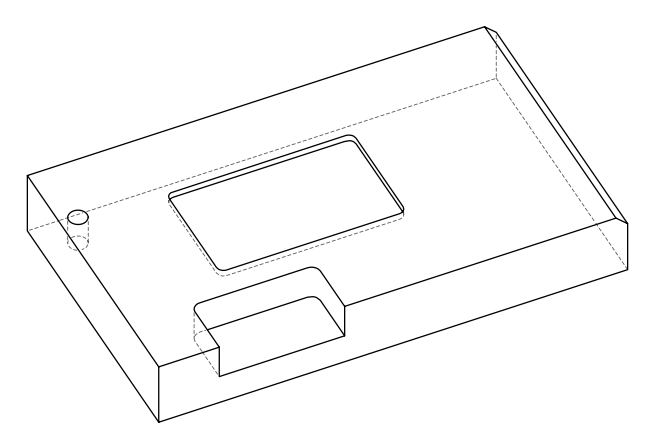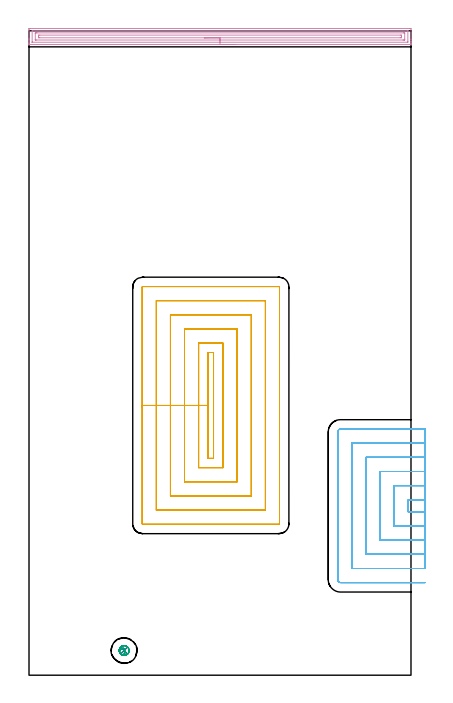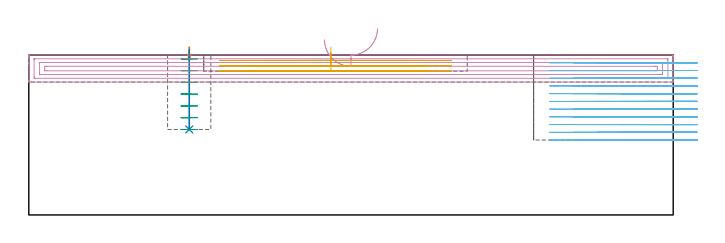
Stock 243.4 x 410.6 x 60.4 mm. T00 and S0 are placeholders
(PLAN: 6 operations, 4 tool changes, 48.6 min)
(1 SPOT_DRILL | STEP1POCKET | NXT0321_9005460120000 | 0.03 min | 3 mm3)
(2 DRILL_BLIND_HOLE_INTO_CENTER | STEP1POCKET | NXT0301_128 | 0.12 min | 3043 mm3)
(3 MILL_ROUGH_BLIND_HOLE_CONTOUR | STEP1POCKET | NXT0201_013 | Spiral | 0.91 min | 2810 mm3)
(4 AREA_MILL | FG_CHAMFER_SURFACE | UGT0205_001 | 8.01 min | 12660 mm3)
(5 MILL_RECTANGULAR_POCKET | POCKET_RECTANGULAR_STRAIGHT | NXT0201_011 | Follow Part, ap 3, ae 75% | 11.36 min | 98971 mm3)
(6 MILL_SLOT | SLOT_PARTIAL_RECTANGULAR | NXT0201_011 | Follow Part, ap 3, ae 75% | 28.17 min | 184943 mm3)
(TOOL NXT0321_9005460120000 | NC Spot Drill, 142deg, 12mm, Carbide, Uncoated | D12 PA142 FL30 Z2)
(TOOL NXT0301_128 | Carbide Drill 12mm [861.1-1200-036A1-GP GC34] | D12 PA150 FL37.4 Z2)
(TOOL NXT0201_013 | ENDMILL 10mm | D10 FL30 Z4)
(TOOL UGT0205_001 | Chamfer Mill 20 x 3 x 45 deg. | D20 FL50 Z2)
(TOOL NXT0201_011 | ENDMILL 12mm [2P460-1200-NA 1630] | D12 FL38 Z6)
(OP 1 SPOT_DRILL)
G17 G21 G94 G90
T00 M6
G54
G17 G0 G90 X60.6 Y15.7 S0 M3
G43 Z70.4 H0
G94 G81 G98 Z59.698 F250. R63.4
G80
M5
M2
(OP 2 DRILL_BLIND_HOLE_INTO_CENTER)
G17 G21 G94 G90
T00 M6
G54
G17 G0 G90 X60.6 Y15.7 S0 M3
G43 Z70.4 H1
G94 G81 G98 Z32.3 F250. R62.4
G80
M5
M2
(OP 3 MILL_ROUGH_BLIND_HOLE_CONTOUR)
G17 G21 G94 G90
T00 M6
G54
G17 G0 G90 X60.6 Y15.7 S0 M3
G43 Z70.4 H0
Z58.957
G94 G3 X61.053 Y16.39 R0.494 F250.
X59.974 Y17.145 R1.257
X57.912 Y15.848 R2.094
X58.444 Y13.404 R2.207
X62.896 Y13.544 R3.15
X58.444 Y13.404 R-3.15
X60.67 Y13.474 R1.575
X60.6 Y15.7 R1.575
G0 Z54.514
G3 X61.053 Y16.39 R0.494
X59.974 Y17.145 R1.257
X57.912 Y15.848 R2.094
X58.444 Y13.404 R2.207
X62.896 Y13.544 R3.15
X58.444 Y13.404 R-3.15
X60.67 Y13.474 R1.575
X60.6 Y15.7 R1.575
G0 Z50.071
G3 X61.053 Y16.39 R0.494
X59.974 Y17.145 R1.257
X57.912 Y15.848 R2.094
X58.444 Y13.404 R2.207
X62.896 Y13.544 R3.15
X58.444 Y13.404 R-3.15
X60.67 Y13.474 R1.575
X60.6 Y15.7 R1.575
G0 Z45.629
G3 X61.053 Y16.39 R0.494
X59.974 Y17.145 R1.257
X57.912 Y15.848 R2.094
X58.444 Y13.404 R2.207
X62.896 Y13.544 R3.15
X58.444 Y13.404 R-3.15
X60.67 Y13.474 R1.575
X60.6 Y15.7 R1.575
G0 Z41.186
G3 X61.053 Y16.39 R0.494
X59.974 Y17.145 R1.257
X57.912 Y15.848 R2.094
X58.444 Y13.404 R2.207
X62.896 Y13.544 R3.15
X58.444 Y13.404 R-3.15
X60.67 Y13.474 R1.575
X60.6 Y15.7 R1.575
G0 Z36.743
G3 X61.053 Y16.39 R0.494
X59.974 Y17.145 R1.257
X57.912 Y15.848 R2.094
X58.444 Y13.404 R2.207
X62.896 Y13.544 R3.15
X58.444 Y13.404 R-3.15
X60.67 Y13.474 R1.575
X60.6 Y15.7 R1.575
G0 Z32.3
G3 X61.053 Y16.39 R0.494
X59.974 Y17.145 R1.257
X57.912 Y15.848 R2.094
X58.444 Y13.404 R2.207
X62.896 Y13.544 R3.15
X58.444 Y13.404 R-3.15
X60.67 Y13.474 R1.575
X60.6 Y15.7 R1.575
G0 Z70.4
M5
M2
(OP 4 AREA_MILL)
G17 G21 G94 G90
T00 M6
G54
G17 G0 G90 X131.7 Y401.9 S1061 M3
G43 Z70.4 H0
G94 G1 X131.662 Z69.528 F250.
X131.548 Z68.663
X131.359 Z67.812
X131.097 Z66.98
X130.763 Z66.174
X130.36 Z65.4
X129.892 Z64.664
X129.36 Z63.972
X128.771 Z63.329
X128.128 Z62.739
X127.436 Z62.208
X126.7 Z61.74
X125.926 Z61.337
X125.12 Z61.003
X124.288 Z60.741
X123.437 Z60.552
X122.572 Z60.438
X121.7 Z60.4
X0.174
X0.01 Y401.903 Z60.388
X0.007 Y401.968 Z60.324
X0. Y402.391 Z59.909
Y402.726 Z59.574
Y403.423 Z58.872
Y404.666 Z57.631
Y405.212 Z57.083
Y405.833 Z56.462
X0.001 Y411.471 Z50.827
X0.004 Y412.089 Z50.209
X0.007 Y412.092 Z50.206
X0.621 Y412.1 Z50.2
X242.779
X243.047 Y412.097 Z50.202
X243.39 Y412.092 Z50.206
X243.4 Y411.744 Z50.554
Y405.212 Z57.083
Y403.772 Z58.524
Y403.423 Z58.872
Y402.726 Z59.574
Y402.391 Z59.909
X243.393 Y401.968 Z60.324
X243.39 Y401.902 Z60.388
X243.226 Y401.9 Z60.4
X121.7
Y403.314 Z58.986
X2.299 Y403.315 Z58.985
X2.081 Y403.318 Z58.982
X2.023 Y403.321 Z58.979
X2.01 Y403.332 Z58.968
X2.004 Y403.365 Z58.935
X2.001 Y403.423 Z58.877
Y410.091 Z52.209
X2.006 Y410.577 Z51.723
X2.01 Y410.672 Z51.628
X2.19 Y410.681 Z51.619
X2.3 Y410.685 Z51.615
X241.101
X241.319 Y410.682 Z51.618
X241.377 Y410.679 Z51.621
X241.39 Y410.668 Z51.632
X241.396 Y410.635 Z51.665
X241.399 Y410.577 Z51.723
Y403.91 Z58.39
X241.394 Y403.423 Z58.877
X241.39 Y403.328 Z58.972
X241.21 Y403.319 Z58.981
X241.1 Y403.315 Z58.985
X121.7 Y403.314 Z58.986
Y404.728 Z57.572
X4.678 Y404.729 Z57.571
X4.195 Y404.731 Z57.569
X4.036 Y404.733 Z57.567
X4.016 Y404.735 Z57.565
X4.01 Y404.782 Z57.518
X4.004 Y404.886 Z57.414
X4.001 Y405.016 Z57.284
Y408.788 Z53.512
X4.002 Y408.982 Z53.318
X4.01 Y409.179 Z53.121
X4.023 Y409.265 Z53.035
X4.075 Y409.267 Z53.033
X4.195 Y409.27 Z53.03
X4.606 Y409.271 Z53.029
X5.089 Y409.272 Z53.028
X238.722 Y409.271 Z53.029
X239.205 Y409.269 Z53.031
X239.365 Y409.267 Z53.033
X239.384 Y409.265 Z53.035
X239.39 Y409.218 Z53.082
X239.397 Y409.114 Z53.186
X239.399 Y408.984 Z53.316
Y405.212 Z57.088
X239.398 Y405.018 Z57.282
X239.39 Y404.821 Z57.479
X239.377 Y404.735 Z57.565
X239.325 Y404.733 Z57.567
X239.205 Y404.73 Z57.57
X238.794 Y404.729 Z57.571
X238.311 Y404.728 Z57.572
X121.7
Y406.143 Z56.157
X6.839
X6.028 Y406.15 Z56.15
X6. Y406.983 Z55.317
Y407. Z55.3
X6.026 Y407.85 Z54.45
X6.876 Y407.857 Z54.443
X236.561
X237.372 Y407.85 Z54.45
X237.4 Y407.018 Z55.282
Y407. Z55.3
X237.374 Y406.15 Z56.15
X236.524 Y406.143 Z56.157
X121.7
X120.828 Z56.195
X119.964 Z56.309
X119.112 Z56.498
X118.28 Z56.76
X117.474 Z57.094
X116.7 Z57.497
X115.964 Z57.966
X115.272 Z58.497
X114.629 Z59.086
X114.04 Z59.729
X113.509 Z60.422
X113.04 Z61.157
X112.637 Z61.931
X112.303 Z62.737
X112.041 Z63.569
X111.852 Z64.421
X111.738 Z65.286
X111.7 Z66.157
G0 Z70.4
M5
M2
(OP 5 MILL_RECTANGULAR_POCKET)
G17 G21 G94 G90
T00 M6
G54
G17 G0 G90 X114.1 Y190.685 S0 M3
G43 Z70.4 H1
Z63.4
G94 G1 Y171.9 Z58.367 F250.
Y138.2 F500.
X117.6
Y205.6
X114.1
Y171.9
X108.1
Y132.2
X123.6
Y211.6
X108.1
Y171.9
X99.1
Y123.2
X132.6
Y220.6
X99.1
Y171.9
X90.1
Y114.2
X141.6
Y229.6
X90.1
Y171.9
X81.1
Y105.2
X150.6
Y238.6
X81.1
Y171.9
X72.1
Y96.5
G3 X72.4 Y96.2 R0.3
G1 X159.3
G3 X159.6 Y96.5 R0.3
G1 Y247.3
G3 X159.3 Y247.6 R0.3
G1 X72.4
G3 X72.1 Y247.3 R0.3
G1 Y171.9
Y170.9
G0 X114.1 Y190.685 Z61.367
G1 Y171.9 Z56.333 F250.
Y138.2 F500.
X117.6
Y205.6
X114.1
Y171.9
X108.1
Y132.2
X123.6
Y211.6
X108.1
Y171.9
X99.1
Y123.2
X132.6
Y220.6
X99.1
Y171.9
X90.1
Y114.2
X141.6
Y229.6
X90.1
Y171.9
X81.1
Y105.2
X150.6
Y238.6
X81.1
Y171.9
X72.1
Y96.5
G3 X72.4 Y96.2 R0.3
G1 X159.3
G3 X159.6 Y96.5 R0.3
G1 Y247.3
G3 X159.3 Y247.6 R0.3
G1 X72.4
G3 X72.1 Y247.3 R0.3
G1 Y171.9
Y170.9
G0 X114.1 Y190.685 Z59.333
G1 Y171.9 Z54.3 F250.
Y138.2 F500.
X117.6
Y205.6
X114.1
Y171.9
X108.1
Y132.2
X123.6
Y211.6
X108.1
Y171.9
X99.1
Y123.2
X132.6
Y220.6
X99.1
Y171.9
X90.1
Y114.2
X141.6
Y229.6
X90.1
Y171.9
X81.1
Y105.2
X150.6
Y238.6
X81.1
Y171.9
X72.1
Y96.5
G3 X72.4 Y96.2 R0.3
G1 X159.3
G3 X159.6 Y96.5 R0.3
G1 Y247.3
G3 X159.3 Y247.6 R0.3
G1 X72.4
G3 X72.1 Y247.3 R0.3
G1 Y171.9
Y170.9
G0 Z70.4
M5
M2
(OP 6 MILL_SLOT)
G17 G21 G94 G90
T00 M6
G54
G17 G0 G90 X252.4 Y111.8 S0 M3
G43 Z70.4 H1
Z57.482
G94 G1 X249.4 F250.
X241.7 F500.
Y104.
X249.4
X252.4 F250.
Y120.8
X249.4
X232.7 F500.
Y95.
X249.4
X252.4 F250.
Y129.8
X249.4
X223.7 F500.
Y86.
X249.4
X252.4 F250.
Y138.8
X249.4
X214.7 F500.
Y77.
X249.4
X252.4 F250.
Y147.8
X249.4
X205.7 F500.
Y68.
X249.4
X252.4 F250.
Y156.8
X249.4
X198.5 F500.
G3 X196.7 Y155. R1.8
G1 Y60.8
G3 X198.5 Y59. R1.8
G1 X249.4
X252.4 F250.
G0 Y111.8 Z54.564
G1 X249.4
X241.7 F500.
Y104.
X249.4
X252.4 F250.
Y120.8
X249.4
X232.7 F500.
Y95.
X249.4
X252.4 F250.
Y129.8
X249.4
X223.7 F500.
Y86.
X249.4
X252.4 F250.
Y138.8
X249.4
X214.7 F500.
Y77.
X249.4
X252.4 F250.
Y147.8
X249.4
X205.7 F500.
Y68.
X249.4
X252.4 F250.
Y156.8
X249.4
X198.5 F500.
G3 X196.7 Y155. R1.8
G1 Y60.8
G3 X198.5 Y59. R1.8
G1 X249.4
X252.4 F250.
G0 Y111.8 Z51.645
G1 X249.4
X241.7 F500.
Y104.
X249.4
X252.4 F250.
Y120.8
X249.4
X232.7 F500.
Y95.
X249.4
X252.4 F250.
Y129.8
X249.4
X223.7 F500.
Y86.
X249.4
X252.4 F250.
Y138.8
X249.4
X214.7 F500.
Y77.
X249.4
X252.4 F250.
Y147.8
X249.4
X205.7 F500.
Y68.
X249.4
X252.4 F250.
Y156.8
X249.4
X198.5 F500.
G3 X196.7 Y155. R1.8
G1 Y60.8
G3 X198.5 Y59. R1.8
G1 X249.4
X252.4 F250.
G0 Y111.8 Z48.727
G1 X249.4
X241.7 F500.
Y104.
X249.4
X252.4 F250.
Y120.8
X249.4
X232.7 F500.
Y95.
X249.4
X252.4 F250.
Y129.8
X249.4
X223.7 F500.
Y86.
X249.4
X252.4 F250.
Y138.8
X249.4
X214.7 F500.
Y77.
X249.4
X252.4 F250.
Y147.8
X249.4
X205.7 F500.
Y68.
X249.4
X252.4 F250.
Y156.8
X249.4
X198.5 F500.
G3 X196.7 Y155. R1.8
G1 Y60.8
G3 X198.5 Y59. R1.8
G1 X249.4
X252.4 F250.
G0 Y111.8 Z45.809
G1 X249.4
X241.7 F500.
Y104.
X249.4
X252.4 F250.
Y120.8
X249.4
X232.7 F500.
Y95.
X249.4
X252.4 F250.
Y129.8
X249.4
X223.7 F500.
Y86.
X249.4
X252.4 F250.
Y138.8
X249.4
X214.7 F500.
Y77.
X249.4
X252.4 F250.
Y147.8
X249.4
X205.7 F500.
Y68.
X249.4
X252.4 F250.
Y156.8
X249.4
X198.5 F500.
G3 X196.7 Y155. R1.8
G1 Y60.8
G3 X198.5 Y59. R1.8
G1 X249.4
X252.4 F250.
G0 Y111.8 Z42.891
G1 X249.4
X241.7 F500.
Y104.
X249.4
X252.4 F250.
Y120.8
X249.4
X232.7 F500.
Y95.
X249.4
X252.4 F250.
Y129.8
X249.4
X223.7 F500.
Y86.
X249.4
X252.4 F250.
Y138.8
X249.4
X214.7 F500.
Y77.
X249.4
X252.4 F250.
Y147.8
X249.4
X205.7 F500.
Y68.
X249.4
X252.4 F250.
Y156.8
X249.4
X198.5 F500.
G3 X196.7 Y155. R1.8
G1 Y60.8
G3 X198.5 Y59. R1.8
G1 X249.4
X252.4 F250.
G0 Y111.8 Z39.973
G1 X249.4
X241.7 F500.
Y104.
X249.4
X252.4 F250.
Y120.8
X249.4
X232.7 F500.
Y95.
X249.4
X252.4 F250.
Y129.8
X249.4
X223.7 F500.
Y86.
X249.4
X252.4 F250.
Y138.8
X249.4
X214.7 F500.
Y77.
X249.4
X252.4 F250.
Y147.8
X249.4
X205.7 F500.
Y68.
X249.4
X252.4 F250.
Y156.8
X249.4
X198.5 F500.
G3 X196.7 Y155. R1.8
G1 Y60.8
G3 X198.5 Y59. R1.8
G1 X249.4
X252.4 F250.
G0 Y111.8 Z37.055
G1 X249.4
X241.7 F500.
Y104.
X249.4
X252.4 F250.
Y120.8
X249.4
X232.7 F500.
Y95.
X249.4
X252.4 F250.
Y129.8
X249.4
X223.7 F500.
Y86.
X249.4
X252.4 F250.
Y138.8
X249.4
X214.7 F500.
Y77.
X249.4
X252.4 F250.
Y147.8
X249.4
X205.7 F500.
Y68.
X249.4
X252.4 F250.
Y156.8
X249.4
X198.5 F500.
G3 X196.7 Y155. R1.8
G1 Y60.8
G3 X198.5 Y59. R1.8
G1 X249.4
X252.4 F250.
G0 Y111.8 Z34.136
G1 X249.4
X241.7 F500.
Y104.
X249.4
X252.4 F250.
Y120.8
X249.4
X232.7 F500.
Y95.
X249.4
X252.4 F250.
Y129.8
X249.4
X223.7 F500.
Y86.
X249.4
X252.4 F250.
Y138.8
X249.4
X214.7 F500.
Y77.
X249.4
X252.4 F250.
Y147.8
X249.4
X205.7 F500.
Y68.
X249.4
X252.4 F250.
Y156.8
X249.4
X198.5 F500.
G3 X196.7 Y155. R1.8
G1 Y60.8
G3 X198.5 Y59. R1.8
G1 X249.4
X252.4 F250.
G0 Y111.8 Z31.218
G1 X249.4
X241.7 F500.
Y104.
X249.4
X252.4 F250.
Y120.8
X249.4
X232.7 F500.
Y95.
X249.4
X252.4 F250.
Y129.8
X249.4
X223.7 F500.
Y86.
X249.4
X252.4 F250.
Y138.8
X249.4
X214.7 F500.
Y77.
X249.4
X252.4 F250.
Y147.8
X249.4
X205.7 F500.
Y68.
X249.4
X252.4 F250.
Y156.8
X249.4
X198.5 F500.
G3 X196.7 Y155. R1.8
G1 Y60.8
G3 X198.5 Y59. R1.8
G1 X249.4
X252.4 F250.
G0 Y111.8 Z28.3
G1 X249.4
X241.7 F500.
Y104.
X249.4
X252.4 F250.
Y120.8
X249.4
X232.7 F500.
Y95.
X249.4
X252.4 F250.
Y129.8
X249.4
X223.7 F500.
Y86.
X249.4
X252.4 F250.
Y138.8
X249.4
X214.7 F500.
Y77.
X249.4
X252.4 F250.
Y147.8
X249.4
X205.7 F500.
Y68.
X249.4
X252.4 F250.
Y156.8
X249.4
X198.5 F500.
G3 X196.7 Y155. R1.8
G1 Y60.8
G3 X198.5 Y59. R1.8
G1 X249.4
X252.4 F250.
G0 Z70.4
M5
M2
